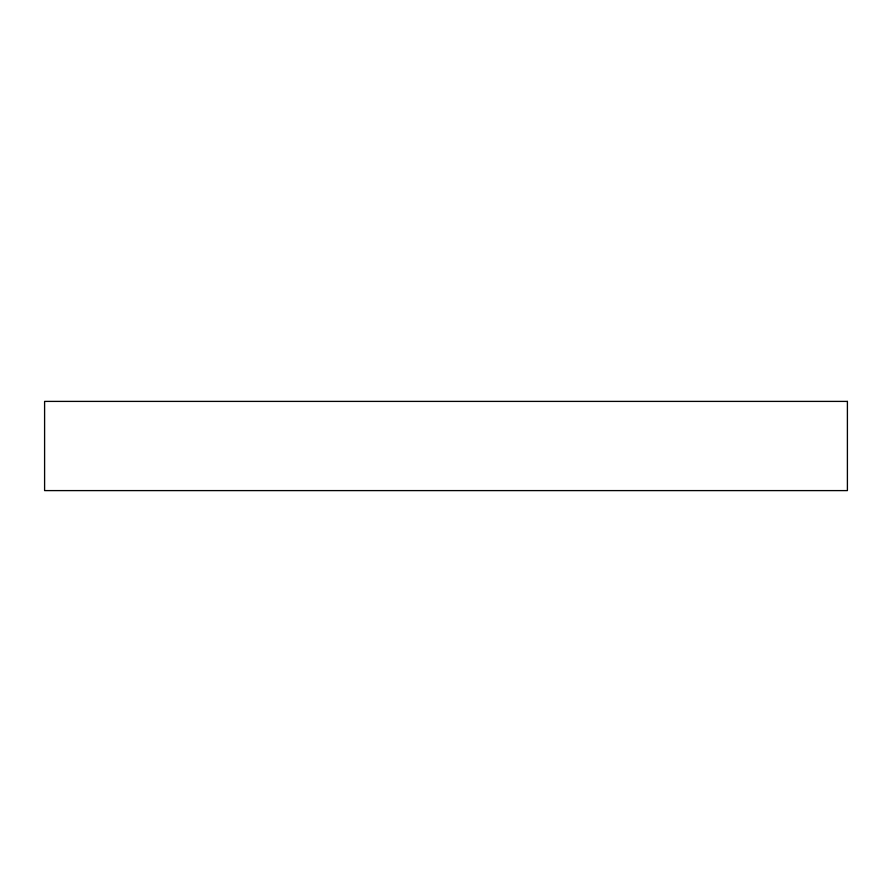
<?xml version="1.0" encoding="UTF-8"?>
<svg xmlns="http://www.w3.org/2000/svg" width="892" height="892" viewBox="0 0 892 892"><rect width="100%" height="100%" fill="white"/><g stroke="black" fill="none" stroke-linecap="round" stroke-linejoin="round"><path stroke-width="1.34" d="M847.4 401.4L44.6 401.4L44.6 490.6L847.4 490.6L847.4 401.4"/></g></svg>
